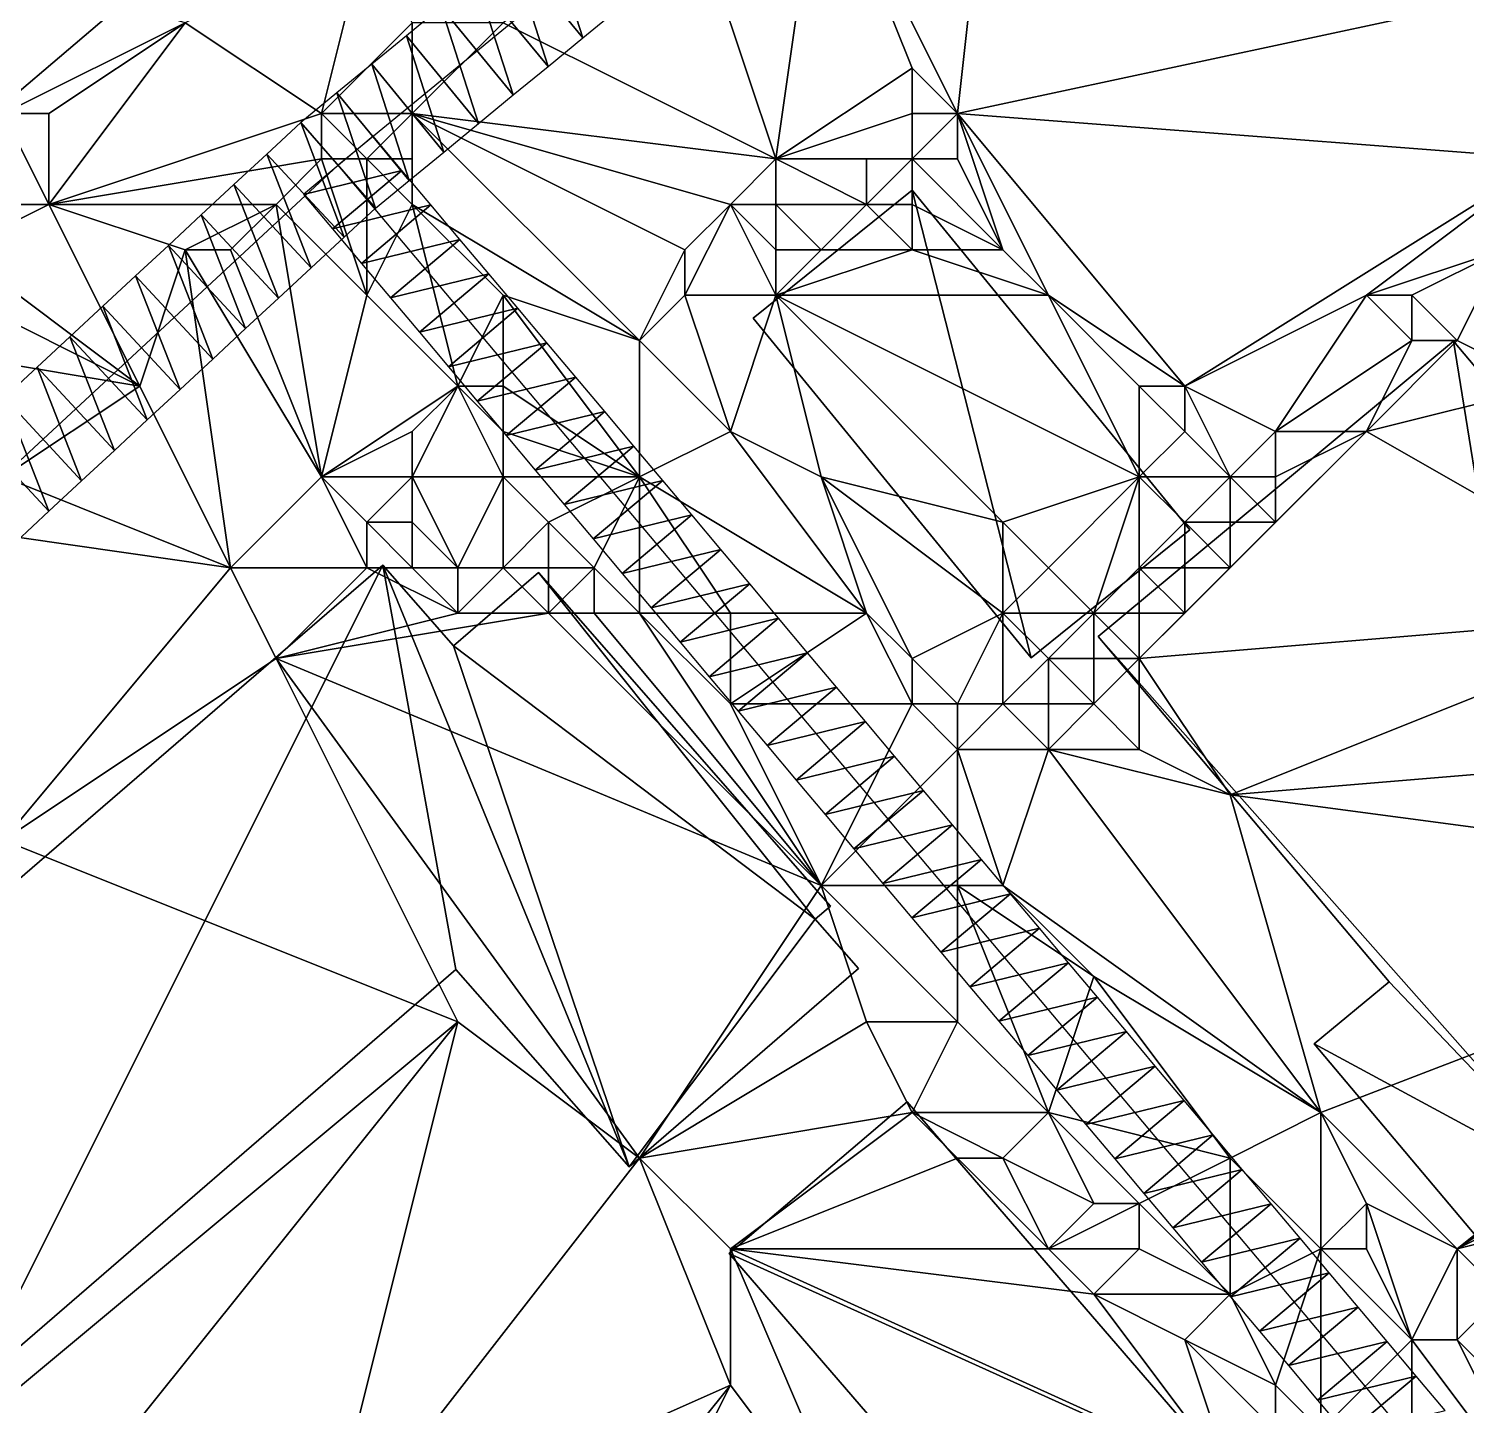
# Model space of a CAD drawing. Header units: metres. Extents: x -1103 to 901, y -902 to 905.
# Drawn here: x -374.9 to -311.6, y 445.1 to 505.7 of the extents above; entities that cross this region are included whole.
import ezdxf

# ---------------------------------------------------------------- set-up
doc = ezdxf.new("R2010")
doc.units = ezdxf.units.M
for name, color, linetype in [('OSM_BUILDING_FOOTPRINTS', 7, 'CONTINUOUS'), ('OSM_BUILDING_ROOFS', 1, 'CONTINUOUS'), ('OSM_BUILDING_WALLS', 8, 'CONTINUOUS'), ('OSM_ROAD_AXES', 2, 'CONTINUOUS'), ('OSM_ROAD_SURFACE', 9, 'CONTINUOUS'), ('OSM_TERRAIN', 3, 'CONTINUOUS')]:
    doc.layers.add(name, color=color, linetype=linetype)

msp = doc.modelspace()

# ---------------------------------------------------------------- linework, layer by layer
at = {"layer": 'OSM_BUILDING_FOOTPRINTS'}
for points in [[(-394.456, 503.559, 10.373), (-409.754, 521.275, 10.373), (-362.931, 561.154, 10.373), (-339.242, 533.695, 10.373), (-386.353, 493.572, 10.373), (-394.754, 503.315, 10.373), (-394.456, 503.559, 10.373)], [(-342.989, 492.987, 8.883), (-336.003, 498.627, 8.883), (-323.766, 483.664, 8.883), (-330.752, 478.024, 8.883), (-342.989, 492.987, 8.883)], [(-310.015, 451.184, 7.298), (-318.306, 461.026, 7.298), (-315.001, 463.758, 7.298), (-327.812, 478.975, 7.298), (-312.16, 491.98, 7.298), (-290.45, 466.18, 7.298), (-302.676, 456.028, 7.298), (-302.156, 455.408, 7.298), (-304.964, 453.075, 7.298), (-306.102, 454.435, 7.298), (-310.015, 451.184, 7.298)], [(-387.724, 457.575, 10.191), (-359.304, 482.116, 10.191), (-356.187, 478.555, 10.191), (-352.44, 481.784, 10.191), (-339.584, 467.098, 10.191), (-340.259, 466.523, 10.191), (-338.357, 464.344, 10.191), (-348.46, 455.618, 10.191), (-356.077, 464.311, 10.191), (-377.455, 445.842, 10.191), (-387.724, 457.575, 10.191)], [(-336.213, 458.472, 10.069), (-321.754, 441.706, 10.069), (-329.58, 435.049, 10.069), (-326.563, 431.554, 10.069), (-328.077, 430.26, 10.069), (-330.045, 432.527, 10.069), (-331.857, 430.979, 10.069), (-332.93, 432.218, 10.069), (-335.317, 430.183, 10.069), (-340.811, 436.542, 10.069), (-339.529, 437.636, 10.069), (-341.098, 439.45, 10.069), (-338.523, 441.651, 10.069), (-336.953, 439.837, 10.069), (-335.096, 441.419, 10.069), (-344.05, 451.792, 10.069), (-336.213, 458.472, 10.069)]]:
    msp.add_polyline3d(points, close=True, dxfattribs=at)
at = {"layer": 'OSM_BUILDING_ROOFS'}
for points in [[(-394.456, 503.559, 31.573), (-362.931, 561.154, 31.573), (-409.754, 521.275, 31.573)], [(-394.456, 503.559, 31.573), (-339.242, 533.695, 31.573), (-362.931, 561.154, 31.573)], [(-394.456, 503.559, 31.573), (-386.353, 493.572, 31.573), (-339.242, 533.695, 31.573)], [(-336.003, 498.627, 14.083), (-342.989, 492.987, 14.083), (-330.752, 478.024, 14.083)], [(-336.003, 498.627, 14.083), (-330.752, 478.024, 14.083), (-323.766, 483.664, 14.083)], [(-306.102, 454.435, 17.298), (-312.16, 491.98, 17.298), (-327.812, 478.975, 17.298)], [(-306.102, 454.435, 17.298), (-290.45, 466.18, 17.298), (-312.16, 491.98, 17.298)], [(-359.304, 482.116, 31.391), (-387.724, 457.575, 31.391), (-377.455, 445.842, 31.391)], [(-359.304, 482.116, 31.391), (-377.455, 445.842, 31.391), (-356.077, 464.311, 31.391)], [(-359.304, 482.116, 31.391), (-356.077, 464.311, 31.391), (-348.46, 455.618, 31.391)], [(-356.187, 478.555, 31.391), (-359.304, 482.116, 31.391), (-348.46, 455.618, 31.391)], [(-340.259, 466.523, 31.391), (-352.44, 481.784, 31.391), (-356.187, 478.555, 31.391)], [(-340.259, 466.523, 31.391), (-339.584, 467.098, 31.391), (-352.44, 481.784, 31.391)], [(-356.187, 478.555, 31.391), (-348.46, 455.618, 31.391), (-340.259, 466.523, 31.391)], [(-306.102, 454.435, 17.298), (-327.812, 478.975, 17.298), (-315.001, 463.758, 17.298)], [(-348.46, 455.618, 31.391), (-338.357, 464.344, 31.391), (-340.259, 466.523, 31.391)], [(-306.102, 454.435, 17.298), (-315.001, 463.758, 17.298), (-318.306, 461.026, 17.298)], [(-318.306, 461.026, 17.298), (-310.015, 451.184, 17.298), (-306.102, 454.435, 17.298)], [(-321.754, 441.706, 24.869), (-336.213, 458.472, 24.869), (-344.05, 451.792, 24.869)], [(-321.754, 441.706, 24.869), (-344.05, 451.792, 24.869), (-335.096, 441.419, 24.869)]]:
    msp.add_3dface(points, dxfattribs=at)
at = {"layer": 'OSM_BUILDING_WALLS'}
for points in [[(-386.353, 493.572, 10.373), (-339.242, 533.695, 10.373), (-339.242, 533.695, 31.573)], [(-386.353, 493.572, 10.373), (-339.242, 533.695, 31.573), (-386.353, 493.572, 31.573)], [(-336.003, 498.627, 8.883), (-342.989, 492.987, 8.883), (-342.989, 492.987, 14.083)], [(-336.003, 498.627, 8.883), (-342.989, 492.987, 14.083), (-336.003, 498.627, 14.083)], [(-323.766, 483.664, 8.883), (-336.003, 498.627, 8.883), (-336.003, 498.627, 14.083)], [(-323.766, 483.664, 8.883), (-336.003, 498.627, 14.083), (-323.766, 483.664, 14.083)], [(-342.989, 492.987, 8.883), (-330.752, 478.024, 8.883), (-330.752, 478.024, 14.083)], [(-342.989, 492.987, 8.883), (-330.752, 478.024, 14.083), (-342.989, 492.987, 14.083)], [(-312.16, 491.98, 7.298), (-327.812, 478.975, 7.298), (-327.812, 478.975, 17.298)], [(-312.16, 491.98, 7.298), (-327.812, 478.975, 17.298), (-312.16, 491.98, 17.298)], [(-290.45, 466.18, 7.298), (-312.16, 491.98, 7.298), (-312.16, 491.98, 17.298)], [(-290.45, 466.18, 7.298), (-312.16, 491.98, 17.298), (-290.45, 466.18, 17.298)], [(-330.752, 478.024, 8.883), (-323.766, 483.664, 8.883), (-323.766, 483.664, 14.083)], [(-330.752, 478.024, 8.883), (-323.766, 483.664, 14.083), (-330.752, 478.024, 14.083)], [(-359.304, 482.116, 10.191), (-387.724, 457.575, 10.191), (-387.724, 457.575, 31.391)], [(-359.304, 482.116, 10.191), (-387.724, 457.575, 31.391), (-359.304, 482.116, 31.391)], [(-356.187, 478.555, 10.191), (-359.304, 482.116, 10.191), (-359.304, 482.116, 31.391)], [(-356.187, 478.555, 10.191), (-359.304, 482.116, 31.391), (-356.187, 478.555, 31.391)], [(-352.44, 481.784, 10.191), (-356.187, 478.555, 10.191), (-356.187, 478.555, 31.391)], [(-352.44, 481.784, 10.191), (-356.187, 478.555, 31.391), (-352.44, 481.784, 31.391)], [(-339.584, 467.098, 10.191), (-352.44, 481.784, 10.191), (-352.44, 481.784, 31.391)], [(-339.584, 467.098, 10.191), (-352.44, 481.784, 31.391), (-339.584, 467.098, 31.391)], [(-327.812, 478.975, 7.298), (-315.001, 463.758, 7.298), (-315.001, 463.758, 17.298)], [(-327.812, 478.975, 7.298), (-315.001, 463.758, 17.298), (-327.812, 478.975, 17.298)], [(-340.259, 466.523, 10.191), (-339.584, 467.098, 10.191), (-339.584, 467.098, 31.391)], [(-340.259, 466.523, 10.191), (-339.584, 467.098, 31.391), (-340.259, 466.523, 31.391)], [(-338.357, 464.344, 10.191), (-340.259, 466.523, 10.191), (-340.259, 466.523, 31.391)], [(-338.357, 464.344, 10.191), (-340.259, 466.523, 31.391), (-338.357, 464.344, 31.391)], [(-377.455, 445.842, 10.191), (-356.077, 464.311, 10.191), (-356.077, 464.311, 31.391)], [(-377.455, 445.842, 10.191), (-356.077, 464.311, 31.391), (-377.455, 445.842, 31.391)], [(-356.077, 464.311, 10.191), (-348.46, 455.618, 10.191), (-348.46, 455.618, 31.391)], [(-356.077, 464.311, 10.191), (-348.46, 455.618, 31.391), (-356.077, 464.311, 31.391)], [(-348.46, 455.618, 10.191), (-338.357, 464.344, 10.191), (-338.357, 464.344, 31.391)], [(-348.46, 455.618, 10.191), (-338.357, 464.344, 31.391), (-348.46, 455.618, 31.391)], [(-315.001, 463.758, 7.298), (-318.306, 461.026, 7.298), (-318.306, 461.026, 17.298)], [(-315.001, 463.758, 7.298), (-318.306, 461.026, 17.298), (-315.001, 463.758, 17.298)], [(-318.306, 461.026, 7.298), (-310.015, 451.184, 7.298), (-310.015, 451.184, 17.298)], [(-318.306, 461.026, 7.298), (-310.015, 451.184, 17.298), (-318.306, 461.026, 17.298)], [(-336.213, 458.472, 10.069), (-344.05, 451.792, 10.069), (-344.05, 451.792, 24.869)], [(-336.213, 458.472, 10.069), (-344.05, 451.792, 24.869), (-336.213, 458.472, 24.869)], [(-321.754, 441.706, 10.069), (-336.213, 458.472, 10.069), (-336.213, 458.472, 24.869)], [(-321.754, 441.706, 10.069), (-336.213, 458.472, 24.869), (-321.754, 441.706, 24.869)], [(-344.05, 451.792, 10.069), (-335.096, 441.419, 10.069), (-335.096, 441.419, 24.869)], [(-344.05, 451.792, 10.069), (-335.096, 441.419, 24.869), (-344.05, 451.792, 24.869)]]:
    msp.add_3dface(points, dxfattribs=at)
at = {"layer": 'OSM_ROAD_AXES'}
for points in [[(122.704, 900, 14.924), (119.46, 899.394, 14.933), (106.482, 892.704, 14.527), (74.459, 865.687, 12.272), (60.41, 853.832, 10.881), (51.611, 846.411, 10.251), (47.432, 842.883, 10.112), (37.119, 834.18, 9.665), (-27.977, 779.25, 22.168), (-47.145, 763.081, 20.766), (-119.813, 701.759, 11.666), (-283.232, 563.809, 11.554), (-361.261, 499.721, 16.837), (-381.478, 480.954, 12.537), (-457.418, 416.977, 14.011)], [(-157.826, 253.505, 19.336), (-161.33, 257.519, 19.095), (-183.747, 284.924, 15.418), (-208.994, 315.767, 14.23), (-234.639, 347.573, 15.628), (-256.57, 375.209, 14.917), (-282.181, 405.676, 12.154), (-361.261, 499.721, 16.837)]]:
    msp.add_polyline3d(points, dxfattribs=at)
at = {"layer": 'OSM_ROAD_SURFACE'}
for points in [[(-352.138, 510.45, 19.17), (-353.668, 509.193, 18.944), (-350.494, 505.329, 18.931)], [(-352.138, 510.45, 19.17), (-350.494, 505.329, 18.931), (-348.964, 506.586, 19.137)], [(-353.668, 509.193, 18.944), (-355.198, 507.936, 18.719), (-352.024, 504.073, 18.704)], [(-353.668, 509.193, 18.944), (-352.024, 504.073, 18.704), (-350.494, 505.329, 18.931)], [(-355.198, 507.936, 18.719), (-356.728, 506.68, 18.493), (-353.554, 502.816, 18.454)], [(-355.198, 507.936, 18.719), (-353.554, 502.816, 18.454), (-352.024, 504.073, 18.704)], [(-356.728, 506.68, 18.493), (-358.258, 505.423, 18.258), (-355.084, 501.559, 18.203)], [(-356.728, 506.68, 18.493), (-355.084, 501.559, 18.203), (-353.554, 502.816, 18.454)], [(-358.258, 505.423, 18.258), (-359.788, 504.167, 17.969), (-356.614, 500.303, 17.81)], [(-358.258, 505.423, 18.258), (-356.614, 500.303, 17.81), (-355.084, 501.559, 18.203)], [(-359.788, 504.167, 17.969), (-361.318, 502.91, 17.705), (-358.144, 499.046, 17.245)], [(-359.788, 504.167, 17.969), (-358.144, 499.046, 17.245), (-356.614, 500.303, 17.81)], [(-361.318, 502.91, 17.705), (-362.905, 501.605, 17.306), (-359.617, 497.838, 16.703)], [(-361.318, 502.91, 17.705), (-359.617, 497.838, 16.703), (-358.144, 499.046, 17.245)], [(-362.905, 501.605, 17.306), (-364.406, 500.213, 16.693), (-361.004, 496.549, 16.69)], [(-362.905, 501.605, 17.306), (-361.004, 496.549, 16.69), (-359.617, 497.838, 16.703)], [(-358.455, 499.492, 17.347), (-359.73, 501.009, 17.401), (-362.792, 498.434, 16.806)], [(-364.406, 500.213, 16.693), (-365.85, 498.873, 16.296), (-362.448, 495.208, 16.389)], [(-364.406, 500.213, 16.693), (-362.448, 495.208, 16.389), (-361.004, 496.549, 16.69)], [(-358.455, 499.492, 17.347), (-362.792, 498.434, 16.806), (-361.516, 496.917, 16.709)], [(-357.179, 497.975, 16.824), (-358.455, 499.492, 17.347), (-361.516, 496.917, 16.709)], [(-365.85, 498.873, 16.296), (-367.294, 497.532, 16.081), (-363.892, 493.868, 15.959)], [(-365.85, 498.873, 16.296), (-363.892, 493.868, 15.959), (-362.448, 495.208, 16.389)], [(-367.294, 497.532, 16.081), (-368.738, 496.192, 15.751), (-365.337, 492.527, 15.532)], [(-367.294, 497.532, 16.081), (-365.337, 492.527, 15.532), (-363.892, 493.868, 15.959)], [(-357.179, 497.975, 16.824), (-361.516, 496.917, 16.709), (-360.241, 495.401, 16.594)], [(-355.904, 496.458, 16.513), (-357.179, 497.975, 16.824), (-360.241, 495.401, 16.594)], [(-368.738, 496.192, 15.751), (-370.182, 494.851, 15.256), (-366.781, 491.187, 15.143)], [(-368.738, 496.192, 15.751), (-366.781, 491.187, 15.143), (-365.337, 492.527, 15.532)], [(-355.904, 496.458, 16.513), (-360.241, 495.401, 16.594), (-358.965, 493.884, 16.408)], [(-354.628, 494.941, 16.275), (-355.904, 496.458, 16.513), (-358.965, 493.884, 16.408)], [(-354.628, 494.941, 16.275), (-358.965, 493.884, 16.408), (-357.69, 492.367, 16.169)], [(-353.353, 493.424, 16.014), (-354.628, 494.941, 16.275), (-357.69, 492.367, 16.169)], [(-370.182, 494.851, 15.256), (-371.626, 493.511, 14.761), (-368.225, 489.846, 14.815)], [(-370.182, 494.851, 15.256), (-368.225, 489.846, 14.815), (-366.781, 491.187, 15.143)], [(-371.626, 493.511, 14.761), (-373.071, 492.17, 14.495), (-369.669, 488.506, 14.484)], [(-371.626, 493.511, 14.761), (-369.669, 488.506, 14.484), (-368.225, 489.846, 14.815)], [(-353.353, 493.424, 16.014), (-357.69, 492.367, 16.169), (-356.414, 490.85, 15.93)], [(-352.077, 491.907, 15.709), (-353.353, 493.424, 16.014), (-356.414, 490.85, 15.93)], [(-373.071, 492.17, 14.495), (-374.515, 490.83, 14.131), (-371.113, 487.165, 14.204)], [(-373.071, 492.17, 14.495), (-371.113, 487.165, 14.204), (-369.669, 488.506, 14.484)], [(-352.077, 491.907, 15.709), (-356.414, 490.85, 15.93), (-355.139, 489.333, 15.622)], [(-350.802, 490.391, 15.403), (-352.077, 491.907, 15.709), (-355.139, 489.333, 15.622)], [(-374.515, 490.83, 14.131), (-375.959, 489.489, 13.898), (-372.557, 485.825, 13.924)], [(-374.515, 490.83, 14.131), (-372.557, 485.825, 13.924), (-371.113, 487.165, 14.204)], [(-350.802, 490.391, 15.403), (-355.139, 489.333, 15.622), (-353.863, 487.816, 15.309)], [(-349.526, 488.874, 15.097), (-350.802, 490.391, 15.403), (-353.863, 487.816, 15.309)], [(-375.959, 489.489, 13.898), (-377.403, 488.149, 13.666), (-374.001, 484.484, 13.609)], [(-375.959, 489.489, 13.898), (-374.001, 484.484, 13.609), (-372.557, 485.825, 13.924)], [(-349.526, 488.874, 15.097), (-353.863, 487.816, 15.309), (-352.588, 486.299, 14.881)], [(-348.251, 487.357, 14.791), (-349.526, 488.874, 15.097), (-352.588, 486.299, 14.881)], [(-377.403, 488.149, 13.666), (-375.445, 483.144, 13.265), (-374.001, 484.484, 13.609)], [(-348.251, 487.357, 14.791), (-352.588, 486.299, 14.881), (-351.313, 484.783, 14.402)], [(-346.976, 485.84, 14.431), (-348.251, 487.357, 14.791), (-351.313, 484.783, 14.402)], [(-346.976, 485.84, 14.431), (-351.313, 484.783, 14.402), (-350.037, 483.266, 14.135)], [(-345.7, 484.323, 14.098), (-346.976, 485.84, 14.431), (-350.037, 483.266, 14.135)], [(-345.7, 484.323, 14.098), (-350.037, 483.266, 14.135), (-348.762, 481.749, 13.956)], [(-344.425, 482.806, 13.834), (-345.7, 484.323, 14.098), (-348.762, 481.749, 13.956)], [(-344.425, 482.806, 13.834), (-348.762, 481.749, 13.956), (-347.486, 480.232, 13.748)], [(-343.149, 481.289, 13.57), (-344.425, 482.806, 13.834), (-347.486, 480.232, 13.748)], [(-343.149, 481.289, 13.57), (-347.486, 480.232, 13.748), (-346.211, 478.715, 13.556)], [(-341.874, 479.773, 13.328), (-343.149, 481.289, 13.57), (-346.211, 478.715, 13.556)], [(-341.874, 479.773, 13.328), (-346.211, 478.715, 13.556), (-344.935, 477.198, 13.379)], [(-340.598, 478.256, 13.206), (-341.874, 479.773, 13.328), (-344.935, 477.198, 13.379)], [(-340.598, 478.256, 13.206), (-344.935, 477.198, 13.379), (-343.66, 475.681, 13.191)], [(-339.323, 476.739, 12.923), (-340.598, 478.256, 13.206), (-343.66, 475.681, 13.191)], [(-339.323, 476.739, 12.923), (-343.66, 475.681, 13.191), (-342.384, 474.165, 12.961)], [(-338.047, 475.222, 12.667), (-339.323, 476.739, 12.923), (-342.384, 474.165, 12.961)], [(-338.047, 475.222, 12.667), (-342.384, 474.165, 12.961), (-341.109, 472.648, 12.731)], [(-336.772, 473.705, 12.424), (-338.047, 475.222, 12.667), (-341.109, 472.648, 12.731)], [(-336.772, 473.705, 12.424), (-341.109, 472.648, 12.731), (-339.833, 471.131, 12.501)], [(-335.496, 472.188, 12.12), (-336.772, 473.705, 12.424), (-339.833, 471.131, 12.501)], [(-335.496, 472.188, 12.12), (-339.833, 471.131, 12.501), (-338.558, 469.614, 12.248)], [(-334.221, 470.671, 11.799), (-335.496, 472.188, 12.12), (-338.558, 469.614, 12.248)], [(-334.221, 470.671, 11.799), (-338.558, 469.614, 12.248), (-337.282, 468.097, 11.928)], [(-332.945, 469.155, 11.641), (-334.221, 470.671, 11.799), (-337.282, 468.097, 11.928)], [(-332.945, 469.155, 11.641), (-337.282, 468.097, 11.928), (-336.007, 466.58, 11.723)], [(-331.67, 467.638, 11.505), (-332.945, 469.155, 11.641), (-336.007, 466.58, 11.723)], [(-331.67, 467.638, 11.505), (-336.007, 466.58, 11.723), (-334.731, 465.063, 11.525)], [(-330.394, 466.121, 11.333), (-331.67, 467.638, 11.505), (-334.731, 465.063, 11.525)], [(-330.394, 466.121, 11.333), (-334.731, 465.063, 11.525), (-333.456, 463.547, 11.386)], [(-329.119, 464.604, 11.178), (-330.394, 466.121, 11.333), (-333.456, 463.547, 11.386)], [(-329.119, 464.604, 11.178), (-333.456, 463.547, 11.386), (-332.18, 462.03, 11.325)], [(-327.843, 463.087, 11.114), (-329.119, 464.604, 11.178), (-332.18, 462.03, 11.325)], [(-327.843, 463.087, 11.114), (-332.18, 462.03, 11.325), (-330.905, 460.513, 11.26)], [(-326.568, 461.57, 11.116), (-327.843, 463.087, 11.114), (-330.905, 460.513, 11.26)], [(-326.568, 461.57, 11.116), (-330.905, 460.513, 11.26), (-329.629, 458.996, 11.175)], [(-325.292, 460.053, 11.117), (-326.568, 461.57, 11.116), (-329.629, 458.996, 11.175)], [(-325.292, 460.053, 11.117), (-329.629, 458.996, 11.175), (-328.354, 457.479, 11.176)], [(-324.017, 458.537, 11.119), (-325.292, 460.053, 11.117), (-328.354, 457.479, 11.176)], [(-324.017, 458.537, 11.119), (-328.354, 457.479, 11.176), (-327.078, 455.962, 11.168)], [(-322.741, 457.02, 11.116), (-324.017, 458.537, 11.119), (-327.078, 455.962, 11.168)], [(-322.741, 457.02, 11.116), (-327.078, 455.962, 11.168), (-325.803, 454.445, 11.16)], [(-321.466, 455.503, 11.108), (-322.741, 457.02, 11.116), (-325.803, 454.445, 11.16)], [(-321.466, 455.503, 11.108), (-325.803, 454.445, 11.16), (-324.528, 452.929, 11.149)], [(-320.191, 453.986, 11.099), (-321.466, 455.503, 11.108), (-324.528, 452.929, 11.149)], [(-320.191, 453.986, 11.099), (-324.528, 452.929, 11.149), (-323.252, 451.412, 11.138)], [(-318.915, 452.469, 11.082), (-320.191, 453.986, 11.099), (-323.252, 451.412, 11.138)], [(-318.915, 452.469, 11.082), (-323.252, 451.412, 11.138), (-321.977, 449.895, 11.14)], [(-317.64, 450.952, 11.054), (-318.915, 452.469, 11.082), (-321.977, 449.895, 11.14)], [(-317.64, 450.952, 11.054), (-321.977, 449.895, 11.14), (-320.701, 448.378, 11.169)], [(-316.364, 449.435, 10.989), (-317.64, 450.952, 11.054), (-320.701, 448.378, 11.169)], [(-316.364, 449.435, 10.989), (-320.701, 448.378, 11.169), (-319.426, 446.861, 11.19)], [(-315.089, 447.919, 10.925), (-316.364, 449.435, 10.989), (-319.426, 446.861, 11.19)], [(-315.089, 447.919, 10.925), (-319.426, 446.861, 11.19), (-318.15, 445.344, 11.111)], [(-313.813, 446.402, 10.854), (-315.089, 447.919, 10.925), (-318.15, 445.344, 11.111)], [(-313.813, 446.402, 10.854), (-318.15, 445.344, 11.111), (-316.875, 443.827, 11.035)], [(-312.538, 444.885, 10.814), (-313.813, 446.402, 10.854), (-316.875, 443.827, 11.035)]]:
    msp.add_3dface(points, dxfattribs=at)
at = {"layer": 'OSM_TERRAIN'}
for points in [[(-340, 514, 20.166), (-334, 502, 17.219), (-332, 520, 20.08)], [(-334, 502, 17.219), (-306, 508, 12.403), (-332, 520, 20.08)], [(-402, 516, 16.501), (-376, 502, 16.366), (-368, 506, 16.632)], [(-342, 500, 18.183), (-340, 514, 20.166), (-346, 512, 19.933)], [(-342, 500, 18.183), (-336, 504, 18.03), (-340, 514, 20.166)], [(-336, 504, 18.03), (-334, 502, 17.219), (-340, 514, 20.166)], [(-354, 506, 18.94), (-342, 500, 18.183), (-346, 512, 19.933)], [(-362, 502, 17.494), (-360, 510, 18.671), (-368, 506, 16.632)], [(-362, 502, 17.494), (-358, 506, 18.265), (-360, 510, 18.671)], [(-308, 500, 10.907), (-306, 508, 12.403), (-334, 502, 17.219)], [(-374, 502, 15.937), (-368, 506, 16.632), (-376, 502, 16.366)], [(-374, 502, 15.937), (-374, 498, 14.717), (-368, 506, 16.632)], [(-374, 498, 14.717), (-362, 502, 17.494), (-368, 506, 16.632)], [(-362, 502, 17.494), (-358, 502, 18.164), (-358, 506, 18.265)], [(-358, 502, 18.164), (-354, 506, 18.94), (-358, 506, 18.265)], [(-358, 502, 18.164), (-342, 500, 18.183), (-354, 506, 18.94)], [(-342, 500, 18.183), (-336, 502, 17.165), (-336, 504, 18.03)], [(-336, 502, 17.165), (-334, 502, 17.219), (-336, 504, 18.03)], [(-376, 498, 14.72), (-374, 498, 14.717), (-376, 502, 16.366)], [(-374, 498, 14.717), (-374, 502, 15.937), (-376, 502, 16.366)], [(-362, 500, 16.898), (-362, 502, 17.494), (-374, 498, 14.717)], [(-362, 500, 16.898), (-360, 500, 16.773), (-362, 502, 17.494)], [(-360, 500, 16.773), (-358, 502, 18.164), (-362, 502, 17.494)], [(-360, 500, 16.773), (-358, 500, 17.849), (-358, 502, 18.164)], [(-348, 492, 16.103), (-346, 496, 17.157), (-358, 502, 18.164)], [(-358, 498, 16.64), (-348, 492, 16.103), (-358, 502, 18.164)], [(-358, 498, 16.64), (-358, 502, 18.164), (-358, 500, 17.849)], [(-346, 496, 17.157), (-344, 498, 17.742), (-358, 502, 18.164)], [(-358, 502, 18.164), (-344, 498, 17.742), (-342, 500, 18.183)], [(-336, 500, 15.382), (-336, 502, 17.165), (-342, 500, 18.183)], [(-336, 500, 15.382), (-334, 500, 15.89), (-334, 502, 17.219)], [(-336, 500, 15.382), (-334, 502, 17.219), (-336, 502, 17.165)], [(-332, 496, 14.792), (-330, 494, 14.505), (-334, 502, 17.219)], [(-332, 496, 14.792), (-334, 502, 17.219), (-334, 500, 15.89)], [(-330, 494, 14.505), (-324, 490, 12.74), (-334, 502, 17.219)], [(-334, 502, 17.219), (-324, 490, 12.74), (-308, 500, 10.907)], [(-364, 498, 16.698), (-362, 500, 16.898), (-374, 498, 14.717)], [(-364, 498, 16.698), (-360, 494, 16.455), (-362, 500, 16.898)], [(-360, 494, 16.455), (-360, 500, 16.773), (-362, 500, 16.898)], [(-360, 494, 16.455), (-358, 498, 16.64), (-360, 500, 16.773)], [(-358, 498, 16.64), (-358, 500, 17.849), (-360, 500, 16.773)], [(-342, 498, 17.075), (-342, 500, 18.183), (-344, 498, 17.742)], [(-342, 498, 17.075), (-338, 498, 14.925), (-342, 500, 18.183)], [(-338, 498, 14.925), (-338, 500, 16.303), (-342, 500, 18.183)], [(-338, 500, 16.303), (-336, 500, 15.382), (-342, 500, 18.183)], [(-338, 498, 14.925), (-336, 498, 14.393), (-336, 500, 15.382)], [(-338, 498, 14.925), (-336, 500, 15.382), (-338, 500, 16.303)], [(-336, 498, 14.393), (-332, 496, 14.792), (-336, 500, 15.382)], [(-332, 496, 14.792), (-334, 500, 15.89), (-336, 500, 15.382)], [(-324, 490, 12.74), (-316, 494, 11.848), (-308, 500, 10.907)], [(-316, 494, 11.848), (-310, 496, 10.838), (-308, 500, 10.907)], [(-378, 496, 14.182), (-370, 490, 14.654), (-374, 498, 14.717)], [(-378, 496, 14.182), (-374, 498, 14.717), (-376, 498, 14.72)], [(-370, 490, 14.654), (-368, 496, 15.846), (-374, 498, 14.717)], [(-368, 496, 15.846), (-364, 498, 16.698), (-374, 498, 14.717)], [(-368, 496, 15.846), (-366, 496, 16.273), (-364, 498, 16.698)], [(-362, 486, 14.442), (-364, 498, 16.698), (-366, 496, 16.273)], [(-362, 486, 14.442), (-360, 494, 16.455), (-364, 498, 16.698)], [(-360, 494, 16.455), (-356, 490, 15.771), (-358, 498, 16.64)], [(-356, 490, 15.771), (-354, 494, 16.064), (-358, 498, 16.64)], [(-354, 494, 16.064), (-348, 492, 16.103), (-358, 498, 16.64)], [(-346, 494, 16.189), (-344, 498, 17.742), (-346, 496, 17.157)], [(-346, 494, 16.189), (-342, 494, 14.486), (-344, 498, 17.742)], [(-342, 494, 14.486), (-342, 496, 15.579), (-344, 498, 17.742)], [(-344, 498, 17.742), (-342, 496, 15.579), (-342, 498, 17.075)], [(-342, 496, 15.579), (-340, 496, 14.687), (-342, 498, 17.075)], [(-340, 496, 14.687), (-338, 498, 14.925), (-342, 498, 17.075)], [(-340, 496, 14.687), (-336, 496, 14.393), (-338, 498, 14.925)], [(-336, 496, 14.393), (-336, 498, 14.393), (-338, 498, 14.925)], [(-336, 496, 14.393), (-332, 496, 14.792), (-336, 498, 14.393)], [(-378, 494, 13.764), (-370, 490, 14.654), (-378, 496, 14.182)], [(-366, 482, 13.582), (-368, 496, 15.846), (-370, 490, 14.654)], [(-366, 482, 13.582), (-362, 486, 14.442), (-368, 496, 15.846)], [(-368, 496, 15.846), (-362, 486, 14.442), (-366, 496, 16.273)], [(-346, 494, 16.189), (-346, 496, 17.157), (-348, 492, 16.103)], [(-342, 494, 14.486), (-330, 494, 14.505), (-336, 496, 14.393)], [(-342, 494, 14.486), (-336, 496, 14.393), (-340, 496, 14.687)], [(-342, 494, 14.486), (-340, 496, 14.687), (-342, 496, 15.579)], [(-336, 496, 14.393), (-330, 494, 14.505), (-332, 496, 14.792)], [(-314, 494, 10.847), (-310, 496, 10.838), (-316, 494, 11.848)], [(-314, 494, 10.847), (-312, 492, 9.661), (-310, 496, 10.838)], [(-312, 492, 9.661), (-308, 490, 9.609), (-310, 496, 10.838)], [(-382, 492, 13.121), (-370, 490, 14.654), (-378, 494, 13.764)], [(-362, 486, 14.442), (-356, 490, 15.771), (-360, 494, 16.455)], [(-354, 490, 15.309), (-354, 494, 16.064), (-356, 490, 15.771)], [(-354, 490, 15.309), (-348, 486, 14.377), (-354, 494, 16.064)], [(-354, 494, 16.064), (-348, 486, 14.377), (-348, 492, 16.103)], [(-344, 488, 15.158), (-346, 494, 16.189), (-348, 492, 16.103)], [(-344, 488, 15.158), (-342, 494, 14.486), (-346, 494, 16.189)], [(-340, 486, 14.381), (-342, 494, 14.486), (-344, 488, 15.158)], [(-340, 486, 14.381), (-332, 484, 14.393), (-342, 494, 14.486)], [(-332, 484, 14.393), (-326, 486, 14.393), (-342, 494, 14.486)], [(-342, 494, 14.486), (-326, 486, 14.393), (-330, 494, 14.505)], [(-326, 486, 14.393), (-326, 490, 13.609), (-330, 494, 14.505)], [(-326, 490, 13.609), (-324, 490, 12.74), (-330, 494, 14.505)], [(-320, 488, 10.549), (-316, 494, 11.848), (-324, 490, 12.74)], [(-320, 488, 10.549), (-314, 492, 10.06), (-316, 494, 11.848)], [(-314, 492, 10.06), (-314, 494, 10.847), (-316, 494, 11.848)], [(-314, 492, 10.06), (-312, 492, 9.661), (-314, 494, 10.847)], [(-376, 486, 13.738), (-370, 490, 14.654), (-382, 492, 13.121)], [(-348, 486, 14.377), (-344, 488, 15.158), (-348, 492, 16.103)], [(-316, 488, 9.626), (-314, 492, 10.06), (-320, 488, 10.549)], [(-316, 488, 9.626), (-312, 492, 9.661), (-314, 492, 10.06)], [(-316, 488, 9.626), (-308, 490, 9.609), (-312, 492, 9.661)], [(-376, 486, 13.738), (-366, 482, 13.582), (-370, 490, 14.654)], [(-362, 486, 14.442), (-358, 488, 14.973), (-356, 490, 15.771)], [(-358, 486, 14.561), (-354, 486, 14.888), (-356, 490, 15.771)], [(-358, 486, 14.561), (-356, 490, 15.771), (-358, 488, 14.973)], [(-354, 486, 14.888), (-354, 488, 15.309), (-356, 490, 15.771)], [(-356, 490, 15.771), (-354, 488, 15.309), (-354, 490, 15.309)], [(-354, 488, 15.309), (-348, 486, 14.377), (-354, 490, 15.309)], [(-326, 486, 14.393), (-324, 488, 13.009), (-326, 490, 13.609)], [(-324, 488, 13.009), (-324, 490, 12.74), (-326, 490, 13.609)], [(-322, 486, 10.767), (-324, 490, 12.74), (-324, 488, 13.009)], [(-322, 486, 10.767), (-320, 488, 10.549), (-324, 490, 12.74)], [(-316, 488, 9.626), (-302, 480, 9.599), (-308, 490, 9.609)], [(-358, 486, 14.561), (-358, 488, 14.973), (-362, 486, 14.442)], [(-354, 486, 14.888), (-348, 486, 14.377), (-354, 488, 15.309)], [(-338, 480, 13.128), (-344, 488, 15.158), (-348, 486, 14.377)], [(-338, 480, 13.128), (-340, 486, 14.381), (-344, 488, 15.158)], [(-322, 482, 9.626), (-326, 478, 9.626), (-316, 488, 9.626)], [(-326, 478, 9.626), (-302, 480, 9.599), (-316, 488, 9.626)], [(-326, 486, 14.393), (-322, 486, 10.767), (-324, 488, 13.009)], [(-322, 482, 9.626), (-316, 488, 9.626), (-320, 484, 9.626)], [(-322, 486, 10.767), (-320, 486, 9.783), (-320, 488, 10.549)], [(-320, 484, 9.626), (-316, 488, 9.626), (-320, 486, 9.783)], [(-320, 486, 9.783), (-316, 488, 9.626), (-320, 488, 10.549)], [(-380, 484, 13.058), (-366, 482, 13.582), (-376, 486, 13.738)], [(-366, 482, 13.582), (-360, 482, 12.418), (-362, 486, 14.442)], [(-360, 482, 12.418), (-360, 484, 13.22), (-362, 486, 14.442)], [(-360, 484, 13.22), (-358, 486, 14.561), (-362, 486, 14.442)], [(-360, 484, 13.22), (-358, 484, 13.379), (-358, 486, 14.561)], [(-358, 484, 13.379), (-356, 482, 13.227), (-358, 486, 14.561)], [(-356, 482, 13.227), (-354, 486, 14.888), (-358, 486, 14.561)], [(-354, 482, 12.743), (-354, 486, 14.888), (-356, 482, 13.227)], [(-354, 482, 12.743), (-352, 484, 14.214), (-354, 486, 14.888)], [(-352, 484, 14.214), (-348, 486, 14.377), (-354, 486, 14.888)], [(-352, 484, 14.214), (-350, 482, 13.931), (-348, 486, 14.377)], [(-350, 482, 13.931), (-348, 480, 13.716), (-348, 486, 14.377)], [(-348, 480, 13.716), (-344, 480, 13.376), (-348, 486, 14.377)], [(-344, 480, 13.376), (-338, 480, 13.128), (-348, 486, 14.377)], [(-338, 480, 13.128), (-336, 478, 12.65), (-340, 486, 14.381)], [(-336, 478, 12.65), (-332, 480, 14.393), (-340, 486, 14.381)], [(-340, 486, 14.381), (-332, 480, 14.393), (-332, 484, 14.393)], [(-330, 482, 14.065), (-326, 486, 14.393), (-332, 484, 14.393)], [(-330, 482, 14.065), (-328, 480, 10.678), (-326, 486, 14.393)], [(-328, 480, 10.678), (-326, 482, 11.018), (-326, 486, 14.393)], [(-326, 482, 11.018), (-324, 484, 11.32), (-326, 486, 14.393)], [(-324, 484, 11.32), (-322, 486, 10.767), (-326, 486, 14.393)], [(-324, 484, 11.32), (-322, 484, 9.751), (-322, 486, 10.767)], [(-322, 484, 9.751), (-320, 484, 9.626), (-322, 486, 10.767)], [(-320, 484, 9.626), (-320, 486, 9.783), (-322, 486, 10.767)], [(-376, 470, 12.304), (-366, 482, 13.582), (-380, 484, 13.058)], [(-360, 482, 12.418), (-358, 482, 12.631), (-360, 484, 13.22)], [(-358, 482, 12.631), (-358, 484, 13.379), (-360, 484, 13.22)], [(-358, 482, 12.631), (-356, 482, 13.227), (-358, 484, 13.379)], [(-354, 482, 12.743), (-352, 482, 12.909), (-352, 484, 14.214)], [(-352, 482, 12.909), (-350, 482, 13.931), (-352, 484, 14.214)], [(-332, 480, 14.393), (-330, 482, 14.065), (-332, 484, 14.393)], [(-326, 482, 11.018), (-324, 482, 9.626), (-324, 484, 11.32)], [(-324, 482, 9.626), (-322, 482, 9.626), (-324, 484, 11.32)], [(-322, 482, 9.626), (-322, 484, 9.751), (-324, 484, 11.32)], [(-322, 482, 9.626), (-320, 484, 9.626), (-322, 484, 9.751)], [(-376, 470, 12.304), (-364, 478, 12.277), (-366, 482, 13.582)], [(-364, 478, 12.277), (-360, 482, 12.418), (-366, 482, 13.582)], [(-364, 478, 12.277), (-356, 480, 12.607), (-360, 482, 12.418)], [(-360, 482, 12.418), (-356, 480, 12.607), (-358, 482, 12.631)], [(-356, 480, 12.607), (-356, 482, 13.227), (-358, 482, 12.631)], [(-356, 480, 12.607), (-352, 480, 12.277), (-354, 482, 12.743)], [(-356, 480, 12.607), (-354, 482, 12.743), (-356, 482, 13.227)], [(-352, 480, 12.277), (-352, 482, 12.909), (-354, 482, 12.743)], [(-352, 480, 12.277), (-350, 480, 12.975), (-350, 482, 13.931)], [(-352, 480, 12.277), (-350, 482, 13.931), (-352, 482, 12.909)], [(-350, 480, 12.975), (-348, 480, 13.716), (-350, 482, 13.931)], [(-332, 480, 14.393), (-328, 480, 10.678), (-330, 482, 14.065)], [(-328, 480, 10.678), (-326, 480, 9.626), (-326, 482, 11.018)], [(-326, 478, 9.626), (-322, 482, 9.626), (-324, 480, 9.626)], [(-326, 480, 9.626), (-324, 480, 9.626), (-326, 482, 11.018)], [(-324, 480, 9.626), (-324, 482, 9.626), (-326, 482, 11.018)], [(-324, 480, 9.626), (-322, 482, 9.626), (-324, 482, 9.626)], [(-364, 478, 12.277), (-340, 468, 12.219), (-352, 480, 12.277)], [(-364, 478, 12.277), (-352, 480, 12.277), (-356, 480, 12.607)], [(-340, 468, 12.219), (-350, 480, 12.975), (-352, 480, 12.277)], [(-340, 468, 12.219), (-348, 480, 13.716), (-350, 480, 12.975)], [(-340, 468, 12.219), (-344, 476, 13.196), (-348, 480, 13.716)], [(-344, 476, 13.196), (-344, 480, 13.376), (-348, 480, 13.716)], [(-344, 476, 13.196), (-336, 476, 12.5), (-338, 480, 13.128)], [(-344, 476, 13.196), (-338, 480, 13.128), (-344, 480, 13.376)], [(-336, 476, 12.5), (-336, 478, 12.65), (-338, 480, 13.128)], [(-334, 476, 12.308), (-332, 480, 14.393), (-336, 478, 12.65)], [(-334, 476, 12.308), (-332, 476, 12.924), (-332, 480, 14.393)], [(-332, 476, 12.924), (-330, 478, 12.289), (-332, 480, 14.393)], [(-330, 478, 12.289), (-328, 480, 10.678), (-332, 480, 14.393)], [(-330, 478, 12.289), (-328, 478, 10.302), (-328, 480, 10.678)], [(-328, 478, 10.302), (-326, 478, 9.626), (-328, 480, 10.678)], [(-326, 478, 9.626), (-326, 480, 9.626), (-328, 480, 10.678)], [(-326, 478, 9.626), (-324, 480, 9.626), (-326, 480, 9.626)], [(-326, 478, 9.626), (-322, 472, 9.634), (-302, 480, 9.599)], [(-298, 474, 9.626), (-302, 480, 9.599), (-322, 472, 9.634)], [(-356, 462, 12.226), (-364, 478, 12.277), (-376, 470, 12.304)], [(-356, 462, 12.226), (-348, 456, 12.277), (-364, 478, 12.277)], [(-348, 456, 12.277), (-340, 468, 12.219), (-364, 478, 12.277)], [(-336, 476, 12.5), (-334, 476, 12.308), (-336, 478, 12.65)], [(-332, 476, 12.924), (-330, 476, 12.574), (-330, 478, 12.289)], [(-330, 476, 12.574), (-328, 476, 10.796), (-330, 478, 12.289)], [(-328, 476, 10.796), (-328, 478, 10.302), (-330, 478, 12.289)], [(-328, 476, 10.796), (-326, 474, 10.238), (-326, 478, 9.626)], [(-328, 476, 10.796), (-326, 478, 9.626), (-328, 478, 10.302)], [(-326, 474, 10.238), (-322, 472, 9.634), (-326, 478, 9.626)], [(-340, 468, 12.219), (-336, 476, 12.5), (-344, 476, 13.196)], [(-340, 468, 12.219), (-334, 474, 12.064), (-336, 476, 12.5)], [(-334, 474, 12.064), (-334, 476, 12.308), (-336, 476, 12.5)], [(-334, 474, 12.064), (-330, 474, 11.499), (-332, 476, 12.924)], [(-334, 474, 12.064), (-332, 476, 12.924), (-334, 476, 12.308)], [(-330, 474, 11.499), (-330, 476, 12.574), (-332, 476, 12.924)], [(-330, 474, 11.499), (-326, 474, 10.238), (-328, 476, 10.796)], [(-330, 474, 11.499), (-328, 476, 10.796), (-330, 476, 12.574)], [(-340, 468, 12.219), (-334, 468, 11.445), (-334, 474, 12.064)], [(-334, 468, 11.445), (-332, 468, 11.496), (-334, 474, 12.064)], [(-334, 474, 12.064), (-332, 468, 11.496), (-330, 474, 11.499)], [(-332, 468, 11.496), (-318, 458, 9.852), (-330, 474, 11.499)], [(-318, 458, 9.852), (-322, 472, 9.634), (-330, 474, 11.499)], [(-330, 474, 11.499), (-322, 472, 9.634), (-326, 474, 10.238)], [(-292, 468, 9.626), (-298, 474, 9.626), (-322, 472, 9.634)], [(-318, 458, 9.852), (-292, 468, 9.626), (-322, 472, 9.634)], [(-380, 442, 12.228), (-356, 462, 12.226), (-376, 470, 12.304)], [(-338, 462, 12.044), (-340, 468, 12.219), (-348, 456, 12.277)], [(-338, 462, 12.044), (-334, 462, 11.314), (-340, 468, 12.219)], [(-340, 468, 12.219), (-334, 462, 11.314), (-334, 468, 11.445)], [(-330, 458, 11.139), (-334, 468, 11.445), (-334, 462, 11.314)], [(-334, 468, 11.445), (-330, 458, 11.139), (-328, 464, 11.057)], [(-334, 468, 11.445), (-328, 464, 11.057), (-332, 468, 11.496)], [(-328, 464, 11.057), (-318, 458, 9.852), (-332, 468, 11.496)], [(-318, 458, 9.852), (-312, 452, 9.687), (-292, 468, 9.626)], [(-312, 452, 9.687), (-298, 462, 9.626), (-292, 468, 9.626)], [(-322, 456, 11.073), (-328, 464, 11.057), (-330, 458, 11.139)], [(-322, 456, 11.073), (-318, 458, 9.852), (-328, 464, 11.057)], [(-372, 442, 12.883), (-356, 462, 12.226), (-380, 442, 12.228)], [(-372, 442, 12.883), (-362, 438, 13.27), (-356, 462, 12.226)], [(-362, 438, 13.27), (-348, 456, 12.277), (-356, 462, 12.226)], [(-348, 456, 12.277), (-336, 458, 12.935), (-338, 462, 12.044)], [(-336, 458, 12.935), (-334, 462, 11.314), (-338, 462, 12.044)], [(-336, 458, 12.935), (-330, 458, 11.139), (-334, 462, 11.314)], [(-300, 460, 9.626), (-298, 462, 9.626), (-312, 452, 9.687)], [(-300, 458, 9.516), (-300, 460, 9.626), (-312, 452, 9.687)], [(-344, 452, 12.926), (-336, 458, 12.935), (-348, 456, 12.277)], [(-344, 452, 12.926), (-334, 456, 12.918), (-336, 458, 12.935)], [(-336, 458, 12.935), (-334, 456, 12.918), (-332, 456, 12.444)], [(-332, 456, 12.444), (-330, 458, 11.139), (-336, 458, 12.935)], [(-332, 456, 12.444), (-328, 454, 11.535), (-330, 458, 11.139)], [(-328, 454, 11.535), (-326, 454, 11.113), (-330, 458, 11.139)], [(-330, 458, 11.139), (-326, 454, 11.113), (-322, 456, 11.073)], [(-318, 452, 11.019), (-318, 458, 9.852), (-322, 456, 11.073)], [(-318, 452, 11.019), (-316, 454, 10.062), (-318, 458, 9.852)], [(-316, 454, 10.062), (-312, 452, 9.687), (-318, 458, 9.852)], [(-304, 454, 9.626), (-300, 458, 9.516), (-312, 452, 9.687)], [(-344, 446, 13.019), (-348, 456, 12.277), (-362, 438, 13.27)], [(-344, 446, 13.019), (-344, 452, 12.926), (-348, 456, 12.277)], [(-344, 452, 12.926), (-330, 452, 12.807), (-334, 456, 12.918)], [(-334, 456, 12.918), (-330, 452, 12.807), (-332, 456, 12.444)], [(-330, 452, 12.807), (-328, 454, 11.535), (-332, 456, 12.444)], [(-326, 454, 11.113), (-322, 450, 11.077), (-322, 456, 11.073)], [(-322, 450, 11.077), (-318, 452, 11.019), (-322, 456, 11.073)], [(-330, 452, 12.807), (-326, 452, 11.464), (-326, 454, 11.113)], [(-330, 452, 12.807), (-326, 454, 11.113), (-328, 454, 11.535)], [(-326, 452, 11.464), (-322, 450, 11.077), (-326, 454, 11.113)], [(-316, 452, 10.654), (-316, 454, 10.062), (-318, 452, 11.019)], [(-314, 448, 10.813), (-316, 454, 10.062), (-316, 452, 10.654)], [(-314, 448, 10.813), (-312, 452, 9.687), (-316, 454, 10.062)], [(-310, 450, 9.659), (-304, 454, 9.626), (-312, 452, 9.687)], [(-338, 438, 13.141), (-322, 442, 12.933), (-344, 452, 12.926)], [(-338, 438, 13.141), (-344, 452, 12.926), (-344, 446, 13.019)], [(-322, 442, 12.933), (-328, 450, 12.758), (-344, 452, 12.926)], [(-344, 452, 12.926), (-328, 450, 12.758), (-330, 452, 12.807)], [(-328, 450, 12.758), (-326, 452, 11.464), (-330, 452, 12.807)], [(-328, 450, 12.758), (-322, 450, 11.077), (-326, 452, 11.464)], [(-322, 450, 11.077), (-320, 446, 11.183), (-318, 452, 11.019)], [(-320, 446, 11.183), (-318, 444, 11.057), (-318, 452, 11.019)], [(-318, 444, 11.057), (-314, 448, 10.813), (-318, 452, 11.019)], [(-318, 452, 11.019), (-314, 448, 10.813), (-316, 452, 10.654)], [(-312, 448, 10.298), (-312, 452, 9.687), (-314, 448, 10.813)], [(-312, 448, 10.298), (-310, 450, 9.659), (-312, 452, 9.687)], [(-322, 442, 12.933), (-324, 448, 12.181), (-328, 450, 12.758)], [(-328, 450, 12.758), (-324, 448, 12.181), (-322, 450, 11.077)], [(-324, 448, 12.181), (-320, 446, 11.183), (-322, 450, 11.077)], [(-312, 448, 10.298), (-306, 442, 9.777), (-310, 450, 9.659)], [(-322, 442, 12.933), (-320, 444, 11.801), (-324, 448, 12.181)], [(-320, 444, 11.801), (-320, 446, 11.183), (-324, 448, 12.181)], [(-318, 444, 11.057), (-314, 440, 10.795), (-314, 448, 10.813)], [(-314, 440, 10.795), (-308, 440, 10.621), (-314, 448, 10.813)], [(-308, 440, 10.621), (-312, 448, 10.298), (-314, 448, 10.813)], [(-308, 440, 10.621), (-306, 442, 9.777), (-312, 448, 10.298)], [(-352, 436, 13.837), (-344, 446, 13.019), (-362, 438, 13.27)], [(-352, 436, 13.837), (-346, 442, 13.699), (-344, 446, 13.019)], [(-346, 442, 13.699), (-338, 438, 13.141), (-344, 446, 13.019)], [(-320, 444, 11.801), (-318, 444, 11.057), (-320, 446, 11.183)]]:
    msp.add_3dface(points, dxfattribs=at)

doc.saveas('drawing.dxf')
